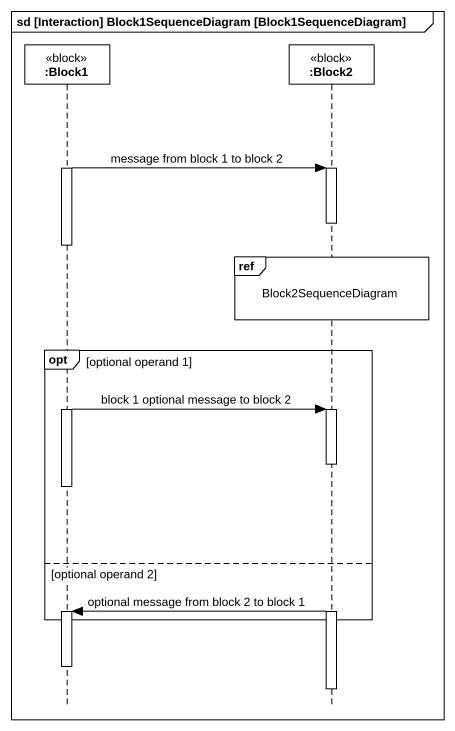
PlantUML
@startuml
mainframe sd [Interaction] Block1SequenceDiagram [Block1SequenceDiagram]
hide footbox
participant ":Block1" as Block1 <<block>>
participant ":Block2" as Block2 <<block>>

activate Block1
Block1 -> Block2 : message from block 1 to block 2
activate Block2
deactivate Block2
ref over Block2 : Block2SequenceDiagram
opt optional operand 1
  Block1 -> Block2 : block 1 optional message to block 2
  activate Block2
  deactivate Block1
else optional operand 2
  Block2 -> Block1 : optional message from block 2 to block 1
  activate Block1
end
deactivate Block1
deactivate Block2
@enduml
